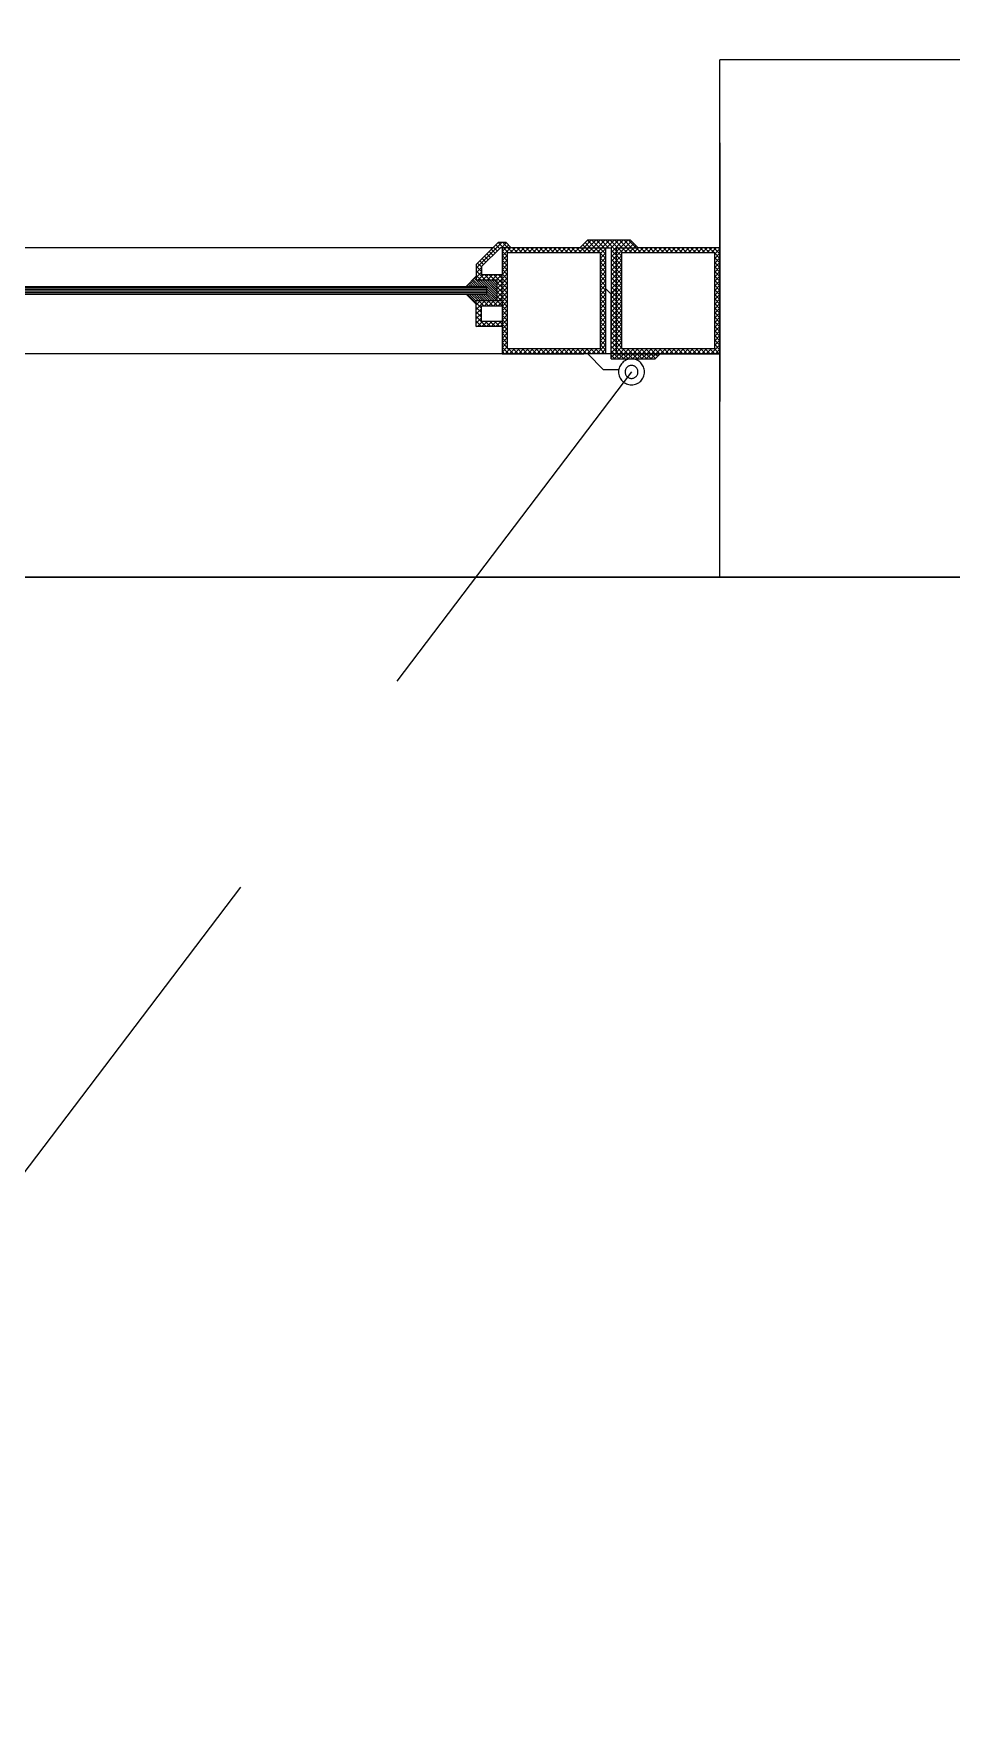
# Model space of a CAD drawing. Header units: metres. Extents: x -355 to 973, y -73 to 238.
# Drawn here: x 501.883 to 502.238, y 211.09 to 211.745 of the extents above; entities that cross this region are included whole.
import ezdxf

# ---------------------------------------------------------------- set-up
doc = ezdxf.new("R2010")
doc.units = ezdxf.units.M
doc.header["$LTSCALE"] = 3
doc.header["$MEASUREMENT"] = 0
doc.linetypes.add('ACAD_ISO02W100', pattern=[15, 12, -3])
doc.linetypes.add('HIDDEN2', pattern=[0.1875, 0.125, -0.0625])
doc.layers.add('05', color=21, linetype='Continuous', lineweight=5)
doc.layers.add('alaem', color=230, linetype='Continuous', lineweight=5)
for name, color, linetype in [('2', 51, 'Continuous'), ('4', 4, 'ACAD_ISO02W100'), ('5', 2, 'Continuous'), ('Ditail', 1, 'Continuous')]:
    doc.layers.add(name, color=color, linetype=linetype)

# ---------------------------------------------------------------- blocks, each defined once
blk = doc.blocks.new('*X66')
at = {"color": 0}
for p, q in [((20.47, 31.08), (24.02, 34.62)), ((21.35, 31.08), (24.02, 33.74)), ((22.24, 31.08), (24.74, 33.58)), ((23.12, 31.08), (25.62, 33.58)), ((24.01, 31.08), (26.51, 33.58)), ((24.89, 31.08), (27.39, 33.58)), ((25.77, 31.08), (28.27, 33.58)), ((26.66, 31.08), (29.16, 33.58)), ((27.54, 31.08), (30.04, 33.58)), ((28.02, 30.67), (30.93, 33.58)), ((28.02, 29.78), (31.81, 33.58)), ((28.02, 28.9), (32.02, 32.9)), ((20.11, 28.06), (20.12, 28.08)), ((20.55, 27.62), (21.01, 28.08)), ((20.99, 27.18), (21.89, 28.08)), ((21.43, 26.74), (22.77, 28.08)), ((21.88, 26.29), (23.66, 28.08)), ((22.32, 25.85), (24.54, 28.08)), ((22.76, 25.41), (25.43, 28.08)), ((23.2, 24.97), (26.31, 28.08)), ((24.69, 25.58), (27.19, 28.08)), ((25.58, 25.58), (32.02, 32.02)), ((26.46, 25.58), (32.02, 31.13)), ((27.34, 25.58), (32.02, 30.25)), ((28.23, 25.58), (32.02, 29.36)), ((29.11, 25.58), (32.02, 28.48)), ((30, 25.58), (32.02, 27.6)), ((30.88, 25.58), (32.02, 26.71)), ((23.64, 24.53), (24.02, 24.9)), ((31.76, 25.58), (32.02, 25.83))]:
    blk.add_line(p, q, dxfattribs=at)
blk = doc.blocks.new('dfgdfg')
for p, q in [((191.815, -169.4684), (191.815, -170.08423)), ((191.85602, -169.55608), (191.85602, -169.55689)), ((191.85602, -169.55689), (191.85602, -169.55608)), ((191.85602, -169.55608), (191.85602, -170.08071))]:
    blk.add_line(p, q)
at = {"layer": '05'}
for p, q in [((191.89653, -169.4684), (191.79653, -169.4684)), ((191.81674, -169.4684), (191.815, -169.47014)), ((191.81851, -169.4684), (191.815, -169.47191)), ((191.817, -169.47064), (191.815, -169.46864)), ((191.817, -169.47241), (191.815, -169.4704)), ((191.817, -169.47167), (191.815, -169.47368)), ((191.817, -169.47418), (191.815, -169.47217)), ((191.817, -169.47344), (191.815, -169.47544)), ((191.817, -169.47594), (191.815, -169.47394)), ((191.81853, -169.4704), (191.81652, -169.4684)), ((191.82028, -169.4684), (191.81827, -169.4704)), ((191.82029, -169.4704), (191.81829, -169.4684)), ((191.82205, -169.4684), (191.82004, -169.4704)), ((191.82206, -169.4704), (191.82006, -169.4684)), ((191.82381, -169.4684), (191.82181, -169.4704)), ((191.82383, -169.4704), (191.82183, -169.4684)), ((191.82558, -169.4684), (191.82358, -169.4704)), ((191.8256, -169.4704), (191.82359, -169.4684)), ((191.82735, -169.4684), (191.82534, -169.4704)), ((191.82737, -169.4704), (191.82536, -169.4684)), ((191.82912, -169.4684), (191.82711, -169.4704)), ((191.82913, -169.4704), (191.82713, -169.4684)), ((191.83088, -169.4684), (191.82888, -169.4704)), ((191.8309, -169.4704), (191.8289, -169.4684)), ((191.83265, -169.4684), (191.83065, -169.4704)), ((191.83267, -169.4704), (191.83067, -169.4684)), ((191.83442, -169.4684), (191.83242, -169.4704)), ((191.83444, -169.4704), (191.83243, -169.4684)), ((191.83619, -169.4684), (191.83418, -169.4704)), ((191.8362, -169.4704), (191.8342, -169.4684)), ((191.83796, -169.4684), (191.83595, -169.4704)), ((191.83797, -169.4704), (191.83597, -169.4684)), ((191.83972, -169.4684), (191.83772, -169.4704)), ((191.83974, -169.4704), (191.83774, -169.4684)), ((191.84149, -169.4684), (191.83949, -169.4704)), ((191.84151, -169.4704), (191.8395, -169.4684)), ((191.84326, -169.4684), (191.84125, -169.4704)), ((191.84328, -169.4704), (191.84127, -169.4684)), ((191.84503, -169.4684), (191.84302, -169.4704)), ((191.84504, -169.4704), (191.84304, -169.4684)), ((191.84679, -169.4684), (191.84479, -169.4704)), ((191.84681, -169.4704), (191.84481, -169.4684)), ((191.84856, -169.4684), (191.84656, -169.4704)), ((191.84858, -169.4704), (191.84658, -169.4684)), ((191.85033, -169.4684), (191.84833, -169.4704)), ((191.85035, -169.4704), (191.84834, -169.4684)), ((191.8521, -169.4684), (191.85009, -169.4704)), ((191.85211, -169.4704), (191.85011, -169.4684)), ((191.85386, -169.4684), (191.85186, -169.4704)), ((191.85388, -169.4704), (191.85188, -169.4684)), ((191.85563, -169.4684), (191.85363, -169.4704)), ((191.85602, -169.47077), (191.85365, -169.4684)), ((191.85602, -169.46978), (191.85401, -169.47178)), ((191.85602, -169.47254), (191.85401, -169.47053)), ((191.85602, -169.47154), (191.85401, -169.47355)), ((191.85602, -169.4743), (191.85401, -169.4723)), ((191.85602, -169.47331), (191.85401, -169.47532)), ((191.85602, -169.47607), (191.85401, -169.47407)), ((191.85602, -169.469), (191.85541, -169.4684)), ((191.817, -169.47521), (191.815, -169.47721)), ((191.817, -169.47771), (191.815, -169.47571)), ((191.817, -169.47698), (191.815, -169.47898)), ((191.817, -169.47948), (191.815, -169.47748)), ((191.817, -169.47874), (191.815, -169.48075)), ((191.817, -169.48125), (191.815, -169.47924)), ((191.817, -169.48051), (191.815, -169.48251)), ((191.817, -169.48302), (191.815, -169.48101)), ((191.85602, -169.47508), (191.85401, -169.47708)), ((191.85602, -169.47784), (191.85401, -169.47584)), ((191.85602, -169.47685), (191.85401, -169.47885)), ((191.85602, -169.47961), (191.85401, -169.4776)), ((191.85602, -169.47862), (191.85401, -169.48062)), ((191.85602, -169.48137), (191.85401, -169.47937)), ((191.85602, -169.48038), (191.85401, -169.48239)), ((191.85602, -169.48314), (191.85401, -169.48114)), ((191.817, -169.48228), (191.815, -169.48428)), ((191.817, -169.48478), (191.815, -169.48278)), ((191.817, -169.48405), (191.815, -169.48605)), ((191.817, -169.48655), (191.815, -169.48455)), ((191.817, -169.48581), (191.815, -169.48782)), ((191.817, -169.48832), (191.815, -169.48631)), ((191.817, -169.48758), (191.815, -169.48959)), ((191.85602, -169.48215), (191.85401, -169.48416)), ((191.85602, -169.48491), (191.85401, -169.48291)), ((191.85602, -169.48392), (191.85401, -169.48592)), ((191.85602, -169.48668), (191.85401, -169.48467)), ((191.85602, -169.48569), (191.85401, -169.48769)), ((191.85602, -169.48845), (191.85401, -169.48644)), ((191.85602, -169.48745), (191.85401, -169.48946)), ((191.815, -169.49312), (191.81299, -169.49513)), ((191.815, -169.49515), (191.81314, -169.4933)), ((191.815, -169.49339), (191.81402, -169.49241)), ((191.815, -169.49162), (191.81491, -169.49153)), ((191.817, -169.49009), (191.815, -169.48808)), ((191.817, -169.48935), (191.815, -169.49135)), ((191.817, -169.49185), (191.815, -169.48985)), ((191.817, -169.49112), (191.815, -169.49312)), ((191.817, -169.49362), (191.815, -169.49162)), ((191.817, -169.49289), (191.815, -169.49489)), ((191.817, -169.49539), (191.815, -169.49339)), ((191.85602, -169.49021), (191.85401, -169.48821)), ((191.85602, -169.48922), (191.85401, -169.49123)), ((191.85602, -169.49198), (191.85401, -169.48998)), ((191.85602, -169.49099), (191.85401, -169.49299)), ((191.85602, -169.49375), (191.85401, -169.49174)), ((191.85602, -169.49276), (191.85401, -169.49476)), ((191.85602, -169.49552), (191.85401, -169.49351)), ((191.815, -169.49489), (191.81299, -169.49689)), ((191.815, -169.49692), (191.81299, -169.49492)), ((191.815, -169.49666), (191.81299, -169.49866)), ((191.815, -169.49869), (191.81299, -169.49668)), ((191.815, -169.49842), (191.81299, -169.50043)), ((191.815, -169.50046), (191.81299, -169.49845)), ((191.815, -169.50019), (191.81299, -169.5022)), ((191.815, -169.50222), (191.81299, -169.50022)), ((191.817, -169.49465), (191.815, -169.49666)), ((191.817, -169.49716), (191.815, -169.49515)), ((191.817, -169.49642), (191.815, -169.49842)), ((191.817, -169.49892), (191.815, -169.49692)), ((191.817, -169.49819), (191.815, -169.50019)), ((191.817, -169.50069), (191.815, -169.49869)), ((191.817, -169.49996), (191.815, -169.50196)), ((191.817, -169.50246), (191.815, -169.50046)), ((191.85602, -169.49453), (191.85401, -169.49653)), ((191.85602, -169.49728), (191.85401, -169.49528)), ((191.85602, -169.49629), (191.85401, -169.4983)), ((191.85602, -169.49905), (191.85401, -169.49705)), ((191.85602, -169.49806), (191.85401, -169.50007)), ((191.85602, -169.50082), (191.85401, -169.49882)), ((191.85602, -169.49983), (191.85401, -169.50183)), ((191.85602, -169.50259), (191.85401, -169.50058)), ((191.85681, -169.50081), (191.85602, -169.5016)), ((191.85902, -169.50383), (191.85602, -169.50082)), ((191.815, -169.50196), (191.81299, -169.50396)), ((191.815, -169.50399), (191.81299, -169.50199)), ((191.815, -169.50373), (191.81299, -169.50573)), ((191.815, -169.50576), (191.81299, -169.50376)), ((191.815, -169.5055), (191.81299, -169.5075)), ((191.815, -169.50753), (191.81299, -169.50552)), ((191.815, -169.50726), (191.81299, -169.50927)), ((191.81618, -169.51048), (191.81299, -169.50729)), ((191.817, -169.50172), (191.815, -169.50373)), ((191.817, -169.50423), (191.815, -169.50222)), ((191.817, -169.50349), (191.815, -169.5055)), ((191.817, -169.506), (191.815, -169.50399)), ((191.817, -169.50526), (191.815, -169.50726)), ((191.81771, -169.50848), (191.815, -169.50576)), ((191.81756, -169.50647), (191.81555, -169.50848)), ((191.81932, -169.50647), (191.81732, -169.50848)), ((191.81948, -169.50848), (191.81748, -169.50647)), ((191.82109, -169.50647), (191.81909, -169.50848)), ((191.82125, -169.50848), (191.81924, -169.50647)), ((191.82286, -169.50647), (191.82086, -169.50848)), ((191.82302, -169.50848), (191.82101, -169.50647)), ((191.82463, -169.50647), (191.82262, -169.50848)), ((191.82478, -169.50848), (191.82278, -169.50647)), ((191.8264, -169.50647), (191.82439, -169.50848)), ((191.82655, -169.50848), (191.82455, -169.50647)), ((191.82816, -169.50647), (191.82616, -169.50848)), ((191.82832, -169.50848), (191.82631, -169.50647)), ((191.82993, -169.50647), (191.82793, -169.50848)), ((191.83009, -169.50848), (191.82808, -169.50647)), ((191.8317, -169.50647), (191.8297, -169.50848)), ((191.83185, -169.50848), (191.82985, -169.50647)), ((191.83347, -169.50647), (191.83146, -169.50848)), ((191.83362, -169.50848), (191.83162, -169.50647)), ((191.83523, -169.50647), (191.83323, -169.50848)), ((191.83539, -169.50848), (191.83339, -169.50647)), ((191.837, -169.50647), (191.835, -169.50848)), ((191.83716, -169.50848), (191.83515, -169.50647)), ((191.83877, -169.50647), (191.83677, -169.50848)), ((191.83893, -169.50848), (191.83692, -169.50647)), ((191.84054, -169.50647), (191.83853, -169.50848)), ((191.84069, -169.50848), (191.83869, -169.50647)), ((191.84231, -169.50647), (191.8403, -169.50848)), ((191.84246, -169.50848), (191.84046, -169.50647)), ((191.84407, -169.50647), (191.84207, -169.50848)), ((191.84423, -169.50848), (191.84222, -169.50647)), ((191.84584, -169.50647), (191.84384, -169.50848)), ((191.846, -169.50848), (191.84399, -169.50647)), ((191.84761, -169.50647), (191.8456, -169.50848)), ((191.84776, -169.50848), (191.84576, -169.50647)), ((191.84938, -169.50647), (191.84737, -169.50848)), ((191.84953, -169.50848), (191.84753, -169.50647)), ((191.85114, -169.50647), (191.84914, -169.50848)), ((191.8513, -169.50848), (191.8493, -169.50647)), ((191.85291, -169.50647), (191.85091, -169.50848)), ((191.85307, -169.50848), (191.85106, -169.50647)), ((191.85602, -169.50513), (191.85268, -169.50848)), ((191.85484, -169.50848), (191.85283, -169.50647)), ((191.85602, -169.5016), (191.85401, -169.5036)), ((191.85602, -169.50436), (191.85401, -169.50235)), ((191.85602, -169.50336), (191.85401, -169.50537)), ((191.85602, -169.50612), (191.85401, -169.50412)), ((191.85602, -169.50789), (191.85401, -169.50589)), ((191.85902, -169.50566), (191.85421, -169.51048)), ((191.85602, -169.5069), (191.85444, -169.50848)), ((191.85902, -169.50743), (191.85598, -169.51048)), ((191.85769, -169.50169), (191.85602, -169.50336)), ((191.85858, -169.50257), (191.85602, -169.50513)), ((191.85902, -169.50559), (191.85602, -169.50259)), ((191.85902, -169.50389), (191.85602, -169.5069)), ((191.85902, -169.50736), (191.85602, -169.50436)), ((191.85902, -169.50913), (191.85602, -169.50612)), ((191.81441, -169.51048), (191.81299, -169.50906)), ((191.81555, -169.50848), (191.81355, -169.51048)), ((191.81594, -169.50848), (191.815, -169.50753)), ((191.81508, -169.51248), (191.815, -169.51257)), ((191.81685, -169.51248), (191.815, -169.51433)), ((191.81862, -169.51248), (191.815, -169.5161)), ((191.817, -169.51483), (191.815, -169.51283)), ((191.81732, -169.50848), (191.81532, -169.51048)), ((191.81795, -169.51048), (191.81594, -169.50848)), ((191.81842, -169.51449), (191.81642, -169.51248)), ((191.81909, -169.50848), (191.81708, -169.51048)), ((191.81972, -169.51048), (191.81771, -169.50848)), ((191.82019, -169.51449), (191.81818, -169.51248)), ((191.82038, -169.51248), (191.81838, -169.51449)), ((191.82086, -169.50848), (191.81885, -169.51048)), ((191.82148, -169.51048), (191.81948, -169.50848)), ((191.82196, -169.51449), (191.81995, -169.51248)), ((191.82215, -169.51248), (191.82015, -169.51449)), ((191.82262, -169.50848), (191.82062, -169.51048)), ((191.82325, -169.51048), (191.82125, -169.50848)), ((191.82372, -169.51449), (191.82172, -169.51248)), ((191.82392, -169.51248), (191.82192, -169.51449)), ((191.82439, -169.50848), (191.82239, -169.51048)), ((191.82502, -169.51048), (191.82302, -169.50848)), ((191.82549, -169.51449), (191.82349, -169.51248)), ((191.82569, -169.51248), (191.82368, -169.51449)), ((191.82616, -169.50848), (191.82416, -169.51048)), ((191.82679, -169.51048), (191.82478, -169.50848)), ((191.82726, -169.51449), (191.82526, -169.51248)), ((191.82745, -169.51248), (191.82545, -169.51449)), ((191.82793, -169.50848), (191.82592, -169.51048)), ((191.82855, -169.51048), (191.82655, -169.50848)), ((191.82903, -169.51449), (191.82702, -169.51248)), ((191.82922, -169.51248), (191.82722, -169.51449)), ((191.8297, -169.50848), (191.82769, -169.51048)), ((191.83032, -169.51048), (191.82832, -169.50848)), ((191.8308, -169.51449), (191.82879, -169.51248)), ((191.83099, -169.51248), (191.82899, -169.51449)), ((191.83146, -169.50848), (191.82946, -169.51048)), ((191.83209, -169.51048), (191.83009, -169.50848)), ((191.83256, -169.51449), (191.83056, -169.51248)), ((191.83276, -169.51248), (191.83075, -169.51449)), ((191.83323, -169.50848), (191.83123, -169.51048)), ((191.83386, -169.51048), (191.83185, -169.50848)), ((191.83433, -169.51449), (191.83233, -169.51248)), ((191.83453, -169.51248), (191.83252, -169.51449)), ((191.835, -169.50848), (191.83299, -169.51048)), ((191.83563, -169.51048), (191.83362, -169.50848)), ((191.8361, -169.51449), (191.83409, -169.51248)), ((191.83629, -169.51248), (191.83429, -169.51449)), ((191.83677, -169.50848), (191.83476, -169.51048)), ((191.83739, -169.51048), (191.83539, -169.50848)), ((191.83787, -169.51449), (191.83586, -169.51248)), ((191.83806, -169.51248), (191.83606, -169.51449)), ((191.83853, -169.50848), (191.83653, -169.51048)), ((191.8386, -169.50992), (191.83716, -169.50848)), ((191.83963, -169.51449), (191.83763, -169.51248)), ((191.83983, -169.51248), (191.83783, -169.51449)), ((191.8403, -169.50848), (191.8383, -169.51048)), ((191.83916, -169.51048), (191.8386, -169.50992)), ((191.83949, -169.50904), (191.83893, -169.50848)), ((191.8414, -169.51449), (191.8394, -169.51248)), ((191.84093, -169.51048), (191.83949, -169.50904)), ((191.8416, -169.51248), (191.83959, -169.51449)), ((191.84207, -169.50848), (191.84007, -169.51048)), ((191.8427, -169.51048), (191.84069, -169.50848)), ((191.84317, -169.51449), (191.84117, -169.51248)), ((191.84336, -169.51248), (191.84136, -169.51449)), ((191.84384, -169.50848), (191.84183, -169.51048)), ((191.84446, -169.51048), (191.84246, -169.50848)), ((191.84494, -169.51449), (191.84293, -169.51248)), ((191.84513, -169.51248), (191.84313, -169.51449)), ((191.8456, -169.50848), (191.8436, -169.51048)), ((191.84623, -169.51048), (191.84423, -169.50848)), ((191.8467, -169.51449), (191.8447, -169.51248)), ((191.8469, -169.51248), (191.8449, -169.51449)), ((191.84737, -169.50848), (191.84537, -169.51048)), ((191.848, -169.51048), (191.846, -169.50848)), ((191.84847, -169.51449), (191.84647, -169.51248)), ((191.84867, -169.51248), (191.84666, -169.51449)), ((191.84914, -169.50848), (191.84714, -169.51048)), ((191.84977, -169.51048), (191.84776, -169.50848)), ((191.85024, -169.51449), (191.84824, -169.51248)), ((191.85044, -169.51248), (191.84843, -169.51449)), ((191.85091, -169.50848), (191.8489, -169.51048)), ((191.85154, -169.51048), (191.84953, -169.50848)), ((191.85201, -169.51449), (191.85, -169.51248)), ((191.8522, -169.51248), (191.8502, -169.51449)), ((191.85268, -169.50848), (191.85067, -169.51048)), ((191.8533, -169.51048), (191.8513, -169.50848)), ((191.85378, -169.51449), (191.85177, -169.51248)), ((191.85397, -169.51248), (191.85197, -169.51449)), ((191.85444, -169.50848), (191.85244, -169.51048)), ((191.85507, -169.51048), (191.85307, -169.50848)), ((191.85602, -169.51496), (191.85354, -169.51248)), ((191.85574, -169.51248), (191.85374, -169.51449)), ((191.85602, -169.51397), (191.85401, -169.51597)), ((191.85902, -169.51266), (191.85484, -169.50848)), ((191.85602, -169.51319), (191.85531, -169.51248)), ((191.85902, -169.5109), (191.85602, -169.50789)), ((191.85902, -169.5092), (191.85602, -169.5122)), ((191.85902, -169.51096), (191.85602, -169.51397)), ((191.85902, -169.51443), (191.85602, -169.51143)), ((191.85902, -169.51273), (191.85602, -169.51574)), ((191.85902, -169.5162), (191.85602, -169.51319)), ((191.817, -169.5166), (191.815, -169.5146)), ((191.817, -169.51587), (191.815, -169.51787)), ((191.817, -169.51837), (191.815, -169.51637)), ((191.817, -169.51763), (191.815, -169.51964)), ((191.817, -169.52014), (191.815, -169.51813)), ((191.817, -169.5194), (191.815, -169.52141)), ((191.817, -169.52191), (191.815, -169.5199)), ((191.85602, -169.51673), (191.85401, -169.51473)), ((191.85602, -169.51574), (191.85401, -169.51774)), ((191.85602, -169.5185), (191.85401, -169.51649)), ((191.85602, -169.51751), (191.85401, -169.51951)), ((191.85602, -169.52027), (191.85401, -169.51826)), ((191.85602, -169.51927), (191.85401, -169.52128)), ((191.85602, -169.52203), (191.85401, -169.52003)), ((191.85902, -169.5145), (191.85602, -169.51751)), ((191.85902, -169.51797), (191.85602, -169.51496)), ((191.85902, -169.51627), (191.85602, -169.51927)), ((191.85891, -169.51962), (191.85602, -169.51673)), ((191.85902, -169.51804), (191.85602, -169.52104)), ((191.85802, -169.5205), (191.85602, -169.5185)), ((191.85714, -169.52138), (191.85602, -169.52027)), ((191.817, -169.52117), (191.815, -169.52317)), ((191.817, -169.52367), (191.815, -169.52167)), ((191.817, -169.52294), (191.815, -169.52494)), ((191.817, -169.52544), (191.815, -169.52344)), ((191.817, -169.5247), (191.815, -169.52671)), ((191.817, -169.52721), (191.815, -169.52521)), ((191.817, -169.52647), (191.815, -169.52848)), ((191.817, -169.52898), (191.815, -169.52697)), ((191.85602, -169.52104), (191.85401, -169.52305)), ((191.85602, -169.5238), (191.85401, -169.5218)), ((191.85602, -169.52281), (191.85401, -169.52481)), ((191.85602, -169.52557), (191.85401, -169.52356)), ((191.85602, -169.52458), (191.85401, -169.52658)), ((191.85602, -169.52734), (191.85401, -169.52533)), ((191.85602, -169.52635), (191.85401, -169.52835)), ((191.85602, -169.5291), (191.85401, -169.5271)), ((191.85625, -169.52227), (191.85602, -169.52203)), ((191.817, -169.52824), (191.815, -169.53024)), ((191.817, -169.53074), (191.815, -169.52874)), ((191.817, -169.53001), (191.815, -169.53201)), ((191.817, -169.53251), (191.815, -169.53051)), ((191.817, -169.53178), (191.815, -169.53378)), ((191.817, -169.53428), (191.815, -169.53228)), ((191.817, -169.53354), (191.815, -169.53555)), ((191.85602, -169.52811), (191.85401, -169.53012)), ((191.85602, -169.53087), (191.85401, -169.52887)), ((191.85602, -169.52988), (191.85401, -169.53188)), ((191.85602, -169.53264), (191.85401, -169.53064)), ((191.85602, -169.53165), (191.85401, -169.53365)), ((191.85602, -169.53441), (191.85401, -169.5324)), ((191.85602, -169.53342), (191.85401, -169.53542)), ((191.817, -169.53605), (191.815, -169.53404)), ((191.817, -169.53531), (191.815, -169.53732)), ((191.817, -169.53782), (191.815, -169.53581)), ((191.817, -169.53708), (191.815, -169.53908)), ((191.817, -169.53958), (191.815, -169.53758)), ((191.817, -169.53885), (191.815, -169.54085)), ((191.817, -169.54135), (191.815, -169.53935)), ((191.85602, -169.53618), (191.85401, -169.53417)), ((191.85602, -169.53518), (191.85401, -169.53719)), ((191.85602, -169.53794), (191.85401, -169.53594)), ((191.85602, -169.53695), (191.85401, -169.53896)), ((191.85602, -169.53971), (191.85401, -169.53771)), ((191.85602, -169.53872), (191.85401, -169.54072)), ((191.85602, -169.54148), (191.85401, -169.53947)), ((191.817, -169.54061), (191.815, -169.54262)), ((191.817, -169.54312), (191.815, -169.54112)), ((191.817, -169.54238), (191.815, -169.54439)), ((191.817, -169.54489), (191.815, -169.54288)), ((191.817, -169.54415), (191.815, -169.54615)), ((191.817, -169.54665), (191.815, -169.54465)), ((191.817, -169.54592), (191.815, -169.54792)), ((191.817, -169.54842), (191.815, -169.54642)), ((191.85602, -169.54049), (191.85401, -169.54249)), ((191.85602, -169.54325), (191.85401, -169.54124)), ((191.85602, -169.54226), (191.85401, -169.54426)), ((191.85602, -169.54501), (191.85401, -169.54301)), ((191.85602, -169.54402), (191.85401, -169.54603)), ((191.85602, -169.54678), (191.85401, -169.54478)), ((191.85602, -169.54579), (191.85401, -169.54779)), ((191.85602, -169.54855), (191.85401, -169.54655)), ((191.817, -169.54769), (191.815, -169.54969)), ((191.817, -169.55019), (191.815, -169.54819)), ((191.817, -169.54945), (191.815, -169.55146)), ((191.81761, -169.55256), (191.815, -169.54995)), ((191.81584, -169.55256), (191.815, -169.55172)), ((191.81766, -169.55056), (191.81566, -169.55256)), ((191.81937, -169.55256), (191.81737, -169.55056)), ((191.81943, -169.55056), (191.81743, -169.55256)), ((191.82114, -169.55256), (191.81914, -169.55056)), ((191.8212, -169.55056), (191.81919, -169.55256)), ((191.82291, -169.55256), (191.8209, -169.55056)), ((191.82297, -169.55056), (191.82096, -169.55256)), ((191.82468, -169.55256), (191.82267, -169.55056)), ((191.82473, -169.55056), (191.82273, -169.55256)), ((191.82644, -169.55256), (191.82444, -169.55056)), ((191.8265, -169.55056), (191.8245, -169.55256)), ((191.82627, -169.55256), (191.82553, -169.5533)), ((191.82754, -169.55306), (191.82553, -169.55506)), ((191.82821, -169.55256), (191.82621, -169.55056)), ((191.82827, -169.55056), (191.82627, -169.55256)), ((191.82754, -169.55365), (191.82644, -169.55256)), ((191.82998, -169.55256), (191.82798, -169.55056)), ((191.83004, -169.55056), (191.82803, -169.55256)), ((191.83175, -169.55256), (191.82974, -169.55056)), ((191.83181, -169.55056), (191.8298, -169.55256)), ((191.83352, -169.55256), (191.83151, -169.55056)), ((191.83357, -169.55056), (191.83157, -169.55256)), ((191.83528, -169.55256), (191.83328, -169.55056)), ((191.83534, -169.55056), (191.83334, -169.55256)), ((191.8351, -169.55256), (191.83355, -169.55412)), ((191.83555, -169.5546), (191.83355, -169.5526)), ((191.83705, -169.55256), (191.83505, -169.55056)), ((191.83711, -169.55056), (191.8351, -169.55256)), ((191.83555, -169.55283), (191.83528, -169.55256)), ((191.83687, -169.55256), (191.83555, -169.55388)), ((191.83729, -169.55457), (191.83555, -169.55283)), ((191.83864, -169.55256), (191.83664, -169.55457)), ((191.83882, -169.55256), (191.83681, -169.55056)), ((191.83888, -169.55056), (191.83687, -169.55256)), ((191.83906, -169.55457), (191.83705, -169.55256)), ((191.84041, -169.55256), (191.8384, -169.55457)), ((191.84059, -169.55256), (191.83858, -169.55056)), ((191.84064, -169.55056), (191.83864, -169.55256)), ((191.84082, -169.55457), (191.83882, -169.55256)), ((191.84218, -169.55256), (191.84017, -169.55457)), ((191.84235, -169.55256), (191.84035, -169.55056)), ((191.84241, -169.55056), (191.84041, -169.55256)), ((191.84259, -169.55457), (191.84059, -169.55256)), ((191.84394, -169.55256), (191.84194, -169.55457)), ((191.84412, -169.55256), (191.84212, -169.55056)), ((191.84418, -169.55056), (191.84218, -169.55256)), ((191.84557, -169.55578), (191.84235, -169.55256)), ((191.84557, -169.5527), (191.84357, -169.55471)), ((191.84589, -169.55256), (191.84389, -169.55056)), ((191.84595, -169.55056), (191.84394, -169.55256)), ((191.84557, -169.55401), (191.84412, -169.55256)), ((191.84766, -169.55256), (191.84565, -169.55056)), ((191.84772, -169.55056), (191.84571, -169.55256)), ((191.84943, -169.55256), (191.84742, -169.55056)), ((191.84948, -169.55056), (191.84748, -169.55256)), ((191.85802, -169.55263), (191.84807, -169.56258)), ((191.85119, -169.55256), (191.84919, -169.55056)), ((191.85125, -169.55056), (191.84925, -169.55256)), ((191.85296, -169.55256), (191.85096, -169.55056)), ((191.85302, -169.55056), (191.85101, -169.55256)), ((191.85473, -169.55256), (191.85272, -169.55056)), ((191.85602, -169.54933), (191.85278, -169.55256)), ((191.85602, -169.54756), (191.85401, -169.54956)), ((191.85602, -169.55032), (191.85401, -169.54831)), ((191.85602, -169.55209), (191.85401, -169.55008)), ((191.85602, -169.55109), (191.85455, -169.55256)), ((191.85615, -169.5492), (191.85602, -169.54933)), ((191.85703, -169.55008), (191.85602, -169.55109)), ((191.85802, -169.55232), (191.85602, -169.55032)), ((191.85791, -169.55097), (191.85602, -169.55286)), ((191.85802, -169.55408), (191.85602, -169.55209)), ((191.82754, -169.55542), (191.82553, -169.55342)), ((191.82754, -169.55483), (191.82553, -169.55683)), ((191.82754, -169.55719), (191.82553, -169.55519)), ((191.82754, -169.5566), (191.82553, -169.5586)), ((191.82754, -169.55896), (191.82553, -169.55695)), ((191.82754, -169.55836), (191.82553, -169.56037)), ((191.82939, -169.56258), (191.82553, -169.55872)), ((191.83555, -169.55919), (191.83216, -169.56258)), ((191.83555, -169.55388), (191.83355, -169.55589)), ((191.83555, -169.55637), (191.83355, -169.55436)), ((191.83555, -169.55565), (191.83355, -169.55765)), ((191.83555, -169.55814), (191.83355, -169.55613)), ((191.83555, -169.55742), (191.83355, -169.55942)), ((191.83555, -169.5599), (191.83355, -169.5579)), ((191.83555, -169.56167), (191.83355, -169.55967)), ((191.84557, -169.55447), (191.84357, -169.55647)), ((191.84557, -169.55755), (191.84357, -169.55554)), ((191.84557, -169.55624), (191.84357, -169.55824)), ((191.84557, -169.55932), (191.84357, -169.55731)), ((191.84557, -169.55801), (191.84357, -169.56001)), ((191.84707, -169.56258), (191.84357, -169.55908)), ((191.84557, -169.55977), (191.84357, -169.56178)), ((191.85095, -169.56116), (191.84953, -169.55974)), ((191.85183, -169.56027), (191.85041, -169.55886)), ((191.85272, -169.55939), (191.8513, -169.55797)), ((191.8536, -169.5585), (191.85218, -169.55709)), ((191.85448, -169.55762), (191.85307, -169.5562)), ((191.85537, -169.55674), (191.85395, -169.55532)), ((191.85625, -169.55585), (191.85483, -169.55444)), ((191.85713, -169.55497), (191.85572, -169.55355)), ((191.82754, -169.56013), (191.82553, -169.56214)), ((191.82763, -169.56258), (191.82553, -169.56049)), ((191.82586, -169.56258), (191.82553, -169.56226)), ((191.82886, -169.56058), (191.82685, -169.56258)), ((191.83062, -169.56058), (191.82862, -169.56258)), ((191.83116, -169.56258), (191.82916, -169.56058)), ((191.83239, -169.56058), (191.83039, -169.56258)), ((191.83293, -169.56258), (191.83092, -169.56058)), ((191.8347, -169.56258), (191.83269, -169.56058)), ((191.83555, -169.56095), (191.83392, -169.56258)), ((191.8453, -169.56258), (191.84357, -169.56085)), ((191.84653, -169.56058), (191.84453, -169.56258)), ((191.8483, -169.56058), (191.8463, -169.56258)), ((191.84884, -169.56258), (191.84683, -169.56058)), ((191.85006, -169.56204), (191.8486, -169.56058))]:
    blk.add_line(p, q, dxfattribs=at)
at = {"layer": '2'}
for p, q in [((191.83868, -170.07822), (191.83868, -169.55857)), ((191.83931, -170.07822), (191.83931, -169.55857)), ((191.83994, -170.07822), (191.83994, -169.55857)), ((191.84056, -170.07822), (191.84056, -169.55857))]:
    blk.add_line(p, q, dxfattribs=at)
at = {"layer": '4'}
for p, q in [((191.815, -169.4684), (191.85602, -169.4684)), ((191.815, -169.49144), (191.815, -169.4684)), ((191.817, -169.4704), (191.85401, -169.4704)), ((191.817, -169.50647), (191.817, -169.4704)), ((191.85401, -169.4704), (191.85401, -169.50647)), ((191.85602, -169.4684), (191.85602, -169.50002)), ((191.815, -169.49144), (191.81299, -169.49345)), ((191.81299, -169.51048), (191.81299, -169.49345)), ((191.815, -169.49645), (191.815, -169.50848)), ((191.85602, -169.50002), (191.85902, -169.50302)), ((191.85401, -169.50647), (191.817, -169.50647)), ((191.85902, -169.5195), (191.85902, -169.50302)), ((191.80898, -169.51349), (191.80898, -169.50747)), ((191.815, -169.5195), (191.80898, -169.51349)), ((191.81299, -169.51048), (191.83804, -169.51048)), ((191.85602, -169.51048), (191.82101, -169.51048)), ((191.84005, -169.50848), (191.83804, -169.51048)), ((191.84005, -169.51248), (191.83804, -169.51048)), ((191.84005, -169.51248), (191.85602, -169.51248)), ((191.85602, -169.51248), (191.85602, -169.51048)), ((191.815, -169.5195), (191.815, -169.52094)), ((191.817, -169.51449), (191.85401, -169.51449)), ((191.817, -169.55056), (191.817, -169.51449)), ((191.85401, -169.51449), (191.85401, -169.55056)), ((191.85602, -169.5225), (191.85902, -169.5195)), ((191.815, -169.55256), (191.815, -169.52094)), ((191.85602, -169.5225), (191.85602, -169.54907)), ((191.82553, -169.55256), (191.815, -169.55256)), ((191.85401, -169.55056), (191.817, -169.55056)), ((191.82553, -169.55256), (191.82553, -169.56258)), ((191.82754, -169.55256), (191.82754, -169.56058)), ((191.83355, -169.55256), (191.82754, -169.55256)), ((191.83355, -169.56058), (191.83355, -169.55256)), ((191.83555, -169.56258), (191.83555, -169.55256)), ((191.85602, -169.55256), (191.84557, -169.55256)), ((191.84557, -169.55256), (191.84557, -169.56058)), ((191.85602, -169.55325), (191.84869, -169.56058)), ((191.85602, -169.54907), (191.85802, -169.55107)), ((191.85602, -169.55256), (191.85602, -169.55325)), ((191.85802, -169.55107), (191.85802, -169.55408)), ((191.84357, -169.55457), (191.83555, -169.55457)), ((191.84106, -169.55857), (191.83806, -169.55857)), ((191.83806, -170.07822), (191.83806, -169.55857)), ((191.84106, -170.07822), (191.84106, -169.55857)), ((191.84357, -169.56258), (191.84357, -169.55457)), ((191.85802, -169.55408), (191.84952, -169.56258)), ((191.82553, -169.56258), (191.83555, -169.56258)), ((191.82754, -169.56058), (191.83355, -169.56058)), ((191.83412, -169.56258), (191.83806, -169.56651)), ((191.845, -169.56258), (191.84106, -169.56651)), ((191.84952, -169.56258), (191.84357, -169.56258)), ((191.84869, -169.56058), (191.84557, -169.56058))]:
    blk.add_line(p, q, dxfattribs=at)
for radius in [0.00501, 0.0025]:
    blk.add_circle((191.80798, -169.50256), radius, dxfattribs=at)
at = {"layer": '5'}
for p, q in [((191.815, -169.50848), (191.815, -169.49144)), ((191.85602, -169.50848), (191.85602, -169.50002)), ((191.85602, -169.50848), (191.815, -169.50848)), ((191.815, -169.51248), (191.84005, -169.51248)), ((191.815, -169.51248), (191.815, -169.5195)), ((191.85602, -169.5225), (191.85602, -169.51248)), ((191.82754, -169.55256), (191.82553, -169.55256)), ((191.83555, -169.55256), (191.83355, -169.55256)), ((191.83555, -169.55256), (191.84557, -169.55256)), ((191.85602, -169.54907), (191.85602, -169.55256))]:
    blk.add_line(p, q, dxfattribs=at)
at = {"layer": 'Ditail', "color": 1, "linetype": 'HIDDEN2', "ltscale": 0.4}
blk.add_line((191.80798, -169.50256), (191.30127, -169.88697), dxfattribs=at)
at = {"layer": '2', "xscale": 0.001001994631451453, "yscale": 0.001001994631451453, "zscale": 0.001001994631451453, "rotation": 90}
blk.add_blockref('*X66', (191.8692, -169.58665), dxfattribs=at)

msp = doc.modelspace()

# ---------------------------------------------------------------- linework, layer by layer
for p, q in [((503.55705, 211.73483), (502.14855, 211.73483)), ((502.14855, 211.53483), (502.14855, 211.73483)), ((503.55705, 211.53483), (502.14855, 211.53483))]:
    msp.add_line(p, q)
at = {"layer": '4'}
msp.add_lwpolyline([(501.44855, 210.33483), (501.44855, 211.53483), (503.75705, 211.53483), (503.75705, 210.33483), (501.44855, 210.33483)], dxfattribs=at)
at = {"layer": 'alaem'}
msp.add_lwpolyline([(491.94705, 210.33483), (491.94705, 224.33483), (493.54195, 224.33483), (493.54195, 222.33483), (496.54195, 222.33483), (496.54195, 224.33483), (498.55855, 224.33483), (498.55855, 219.23483), (500.05705, 219.23483), (500.05705, 219.83483), (502.25705, 219.83483), (502.25705, 221.73483), (503.75705, 221.73483), (503.75705, 211.53483), (501.44855, 211.53483), (501.44855, 210.33483), (498.35855, 210.33483), (498.35855, 211.23483), (495.54405, 211.23483), (495.54405, 210.33483)], close=True, dxfattribs=at)

# ---------------------------------------------------------------- block references
at = {"xscale": -1, "rotation": 270}
msp.add_blockref('dfgdfg', (671.61695, 19.80619), dxfattribs=at)

doc.saveas('drawing.dxf')
